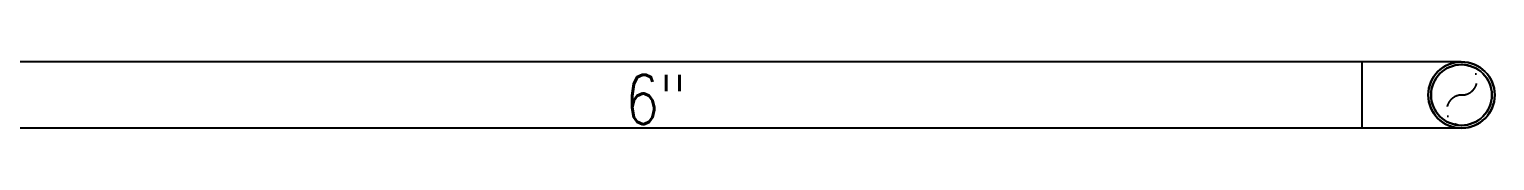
# Model space of a CAD drawing. Header units: millimetres. Extents: x -312439 to 477422, y -331570 to 212570.
# Drawn here: x 343922 to 347633, y 130629 to 130798 of the extents above; entities that cross this region are included whole.
import ezdxf

# ---------------------------------------------------------------- set-up
doc = ezdxf.new("R2010")
doc.units = ezdxf.units.MM
doc.linetypes.add('DASHDOT', pattern=[25.4, 12.7, -6.35, 0, -6.35])
doc.layers.add('ARCONDTEXTO', color=4, linetype='Continuous')
doc.styles.add('ROMANS', font='romans.shx', dxfattribs={"height": 187.5})

msp = doc.modelspace()

# ---------------------------------------------------------------- linework, layer by layer
at = {"color": 5, "linetype": 'Continuous', "extrusion": (0, 1, 0)}
for p, q in [((347547.571, 130797.582), (343663.013, 130797.582)), ((347296.535, 130797.582), (347296.535, 130629.282)), ((347548.985, 130629.282), (342520.96, 130629.282))]:
    msp.add_line(p, q, dxfattribs=at)
at = {"color": 5, "linetype": 'Continuous'}
for radius in [84.15, 77.04]:
    msp.add_circle((347548.985, 130713.444), radius, dxfattribs=at)
for radius, start, end in [(77.04, 0.004415, 179.995585), (84.15, 179.995958, 0.00405)]:
    msp.add_arc((347548.985, 130713.432), radius, start, end, dxfattribs=at)
at = {"color": 6, "linetype": 'DASHDOT', "ltscale": 4}
for centre, start, end in [((347550.1, 130751.964), 270, 90), ((347550.1, 130674.924), 90, 270)]:
    msp.add_arc(centre, 38.52, start, end, dxfattribs=at)
at = {"color": 5, "linetype": 'Continuous', "extrusion": (-4.43831e-111, 1.55557e-63, -1)}
for major_axis in [(0, 84.15), (0, 77.04)]:
    msp.add_ellipse((347548.985, 130713.444), major_axis=major_axis, ratio=1, start_param=-1.57079633, end_param=4.71238898, dxfattribs=at)

# ---------------------------------------------------------------- texts
at = {"layer": 'ARCONDTEXTO', "linetype": 'Continuous', "lineweight": -3, "style": 'ROMANS', "width": 0.8}
msp.add_text('6"', height=125, dxfattribs=at).set_placement((345431.918, 130639.7))

doc.saveas('drawing.dxf')
